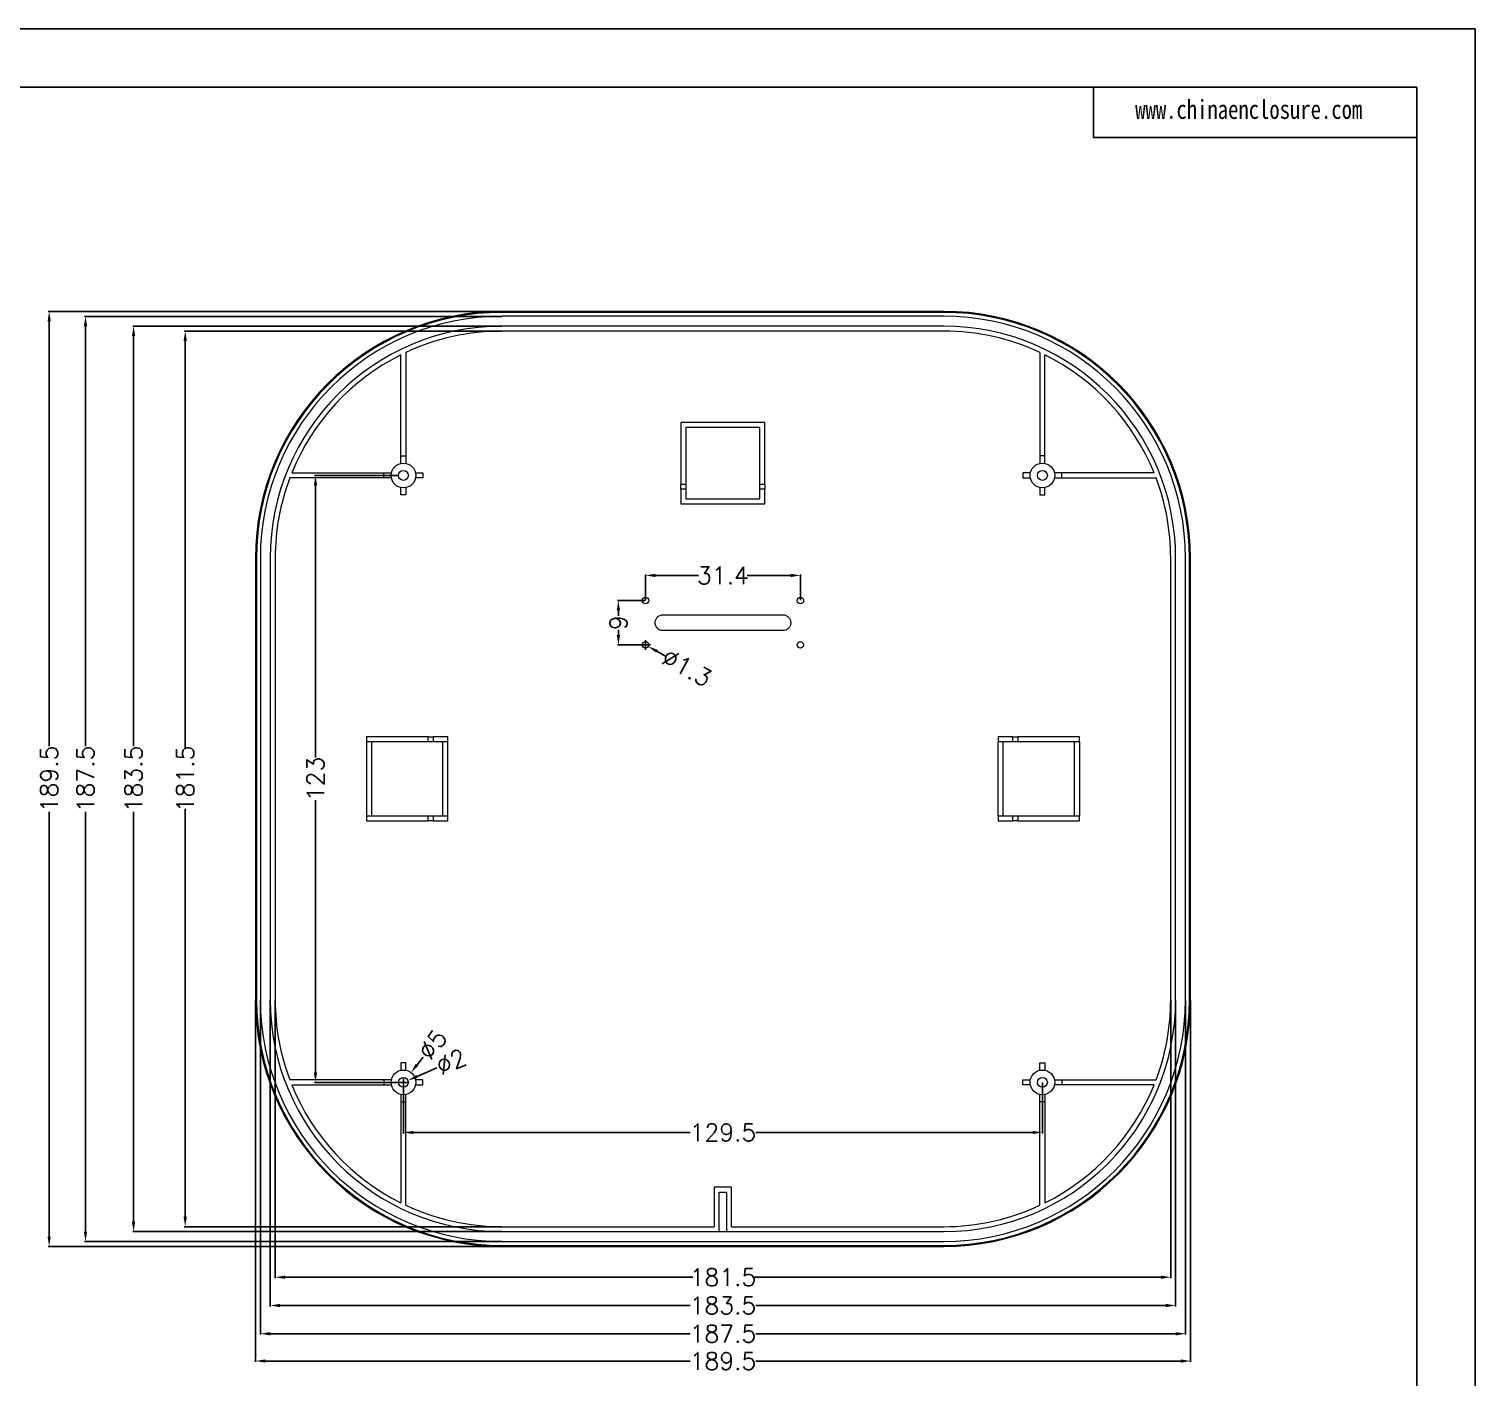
# Model space of a CAD drawing. Header units: inches. Extents: x 1848 to 4019, y 409 to 905.
# Drawn here: x 2255.7 to 2548.8, y 632 to 905.2 of the extents above; entities that cross this region are included whole.
import ezdxf

# ---------------------------------------------------------------- set-up
doc = ezdxf.new("R2010")
doc.units = ezdxf.units.IN
doc.layers.add('文字', color=81, linetype='Continuous')
doc.styles.get("Standard").update_dxf_attribs({"font": 'txt', "bigfont": 'gbcbig.shx'})
doc.styles.add('宋体', font='', dxfattribs={"width": 0.8, "height": 3.5})
doc.styles.get('宋体').set_extended_font_data('SimSun')
doc.dimstyles.new('3.5', dxfattribs={"dimtxt": 3.5, "dimasz": 2, "dimexe": 0.18, "dimexo": 0.0625, "dimgap": 0.25, "dimtad": 0, "dimzin": 12, "dimdsep": 46, "dimtxsty": 'Standard', "dimcen": 1, "dimclrd": 3, "dimclre": 3, "dimadec": 0, "dimazin": 0, "dimtfac": 1, "dimtofl": 0, "dimtmove": 0, "dimatfit": 3, "dimfxl": 0, "dimtolj": 1, "dimtzin": 0, "dimarcsym": 0})

# ---------------------------------------------------------------- blocks, each defined once
blk = doc.blocks.new('*D115')
at = {"color": 3, "lineweight": -2, "transparency": 16777216}
for p, q in [((2305.6, 708.42), (2305.6, 652.06)), ((2487.1, 708.42), (2487.1, 652.06)), ((2307.6, 652.24), (2390.26, 652.24)), ((2485.1, 652.24), (2402.43, 652.24))]:
    blk.add_line(p, q, dxfattribs=at)
at = {"color": 3, "transparency": 16777216}
for points in [[(2307.6, 652.57), (2307.6, 651.9), (2305.6, 652.24)], [(2485.1, 652.57), (2485.1, 651.9), (2487.1, 652.24)]]:
    blk.add_solid(points, dxfattribs=at)
at = {"layer": 'Defpoints', "color": 0, "transparency": 16777216}
for p in [(2305.6, 708.48), (2487.1, 708.48), (2487.1, 652.24)]:
    blk.add_point(p, dxfattribs=at)
at = {"color": 0, "transparency": 16777216, "insert": (2396.35, 652.24), "char_height": 3.5, "attachment_point": 5}
blk.add_mtext('\\A1;181.5', dxfattribs=at)
blk = doc.blocks.new('*D116')
at = {"color": 3, "lineweight": -2, "transparency": 16777216}
for p, q in [((2304.6, 708.42), (2304.6, 646.33)), ((2488.1, 708.36), (2488.1, 646.33)), ((2306.6, 646.51), (2389.68, 646.51)), ((2486.1, 646.51), (2403.01, 646.51))]:
    blk.add_line(p, q, dxfattribs=at)
at = {"color": 3, "transparency": 16777216}
for points in [[(2306.6, 646.84), (2306.6, 646.17), (2304.6, 646.51)], [(2486.1, 646.84), (2486.1, 646.17), (2488.1, 646.51)]]:
    blk.add_solid(points, dxfattribs=at)
at = {"layer": 'Defpoints', "color": 0, "transparency": 16777216}
for p in [(2304.6, 708.48), (2488.1, 708.42), (2488.1, 646.51)]:
    blk.add_point(p, dxfattribs=at)
at = {"color": 0, "transparency": 16777216, "insert": (2396.35, 646.51), "char_height": 3.5, "attachment_point": 5}
blk.add_mtext('\\A1;183.5', dxfattribs=at)
blk = doc.blocks.new('*D117')
at = {"color": 3, "lineweight": -2, "transparency": 16777216}
for p, q in [((2302.6, 708.42), (2302.6, 640.61)), ((2490.1, 708.35), (2490.1, 640.61)), ((2304.6, 640.79), (2389.68, 640.79)), ((2488.1, 640.79), (2403.01, 640.79))]:
    blk.add_line(p, q, dxfattribs=at)
at = {"color": 3, "transparency": 16777216}
for points in [[(2304.6, 641.12), (2304.6, 640.45), (2302.6, 640.79)], [(2488.1, 641.12), (2488.1, 640.45), (2490.1, 640.79)]]:
    blk.add_solid(points, dxfattribs=at)
at = {"layer": 'Defpoints', "color": 0, "transparency": 16777216}
for p in [(2302.6, 708.48), (2490.1, 708.42), (2302.6, 640.79)]:
    blk.add_point(p, dxfattribs=at)
at = {"color": 0, "transparency": 16777216, "insert": (2396.35, 640.79), "char_height": 3.5, "attachment_point": 5}
blk.add_mtext('\\A1;187.5', dxfattribs=at)
blk = doc.blocks.new('*D118')
at = {"color": 3, "lineweight": -2, "transparency": 16777216}
for p, q in [((2301.6, 708.42), (2301.6, 635.07)), ((2491.1, 708.42), (2491.1, 635.07)), ((2303.6, 635.25), (2389.68, 635.25)), ((2489.1, 635.25), (2403.01, 635.25))]:
    blk.add_line(p, q, dxfattribs=at)
at = {"color": 3, "transparency": 16777216}
for points in [[(2303.6, 635.59), (2303.6, 634.92), (2301.6, 635.25)], [(2489.1, 635.59), (2489.1, 634.92), (2491.1, 635.25)]]:
    blk.add_solid(points, dxfattribs=at)
at = {"layer": 'Defpoints', "color": 0, "transparency": 16777216}
for p in [(2301.6, 708.48), (2491.1, 708.48), (2301.6, 635.25)]:
    blk.add_point(p, dxfattribs=at)
at = {"color": 0, "transparency": 16777216, "insert": (2396.35, 635.25), "char_height": 3.5, "attachment_point": 5}
blk.add_mtext('\\A1;189.5', dxfattribs=at)
blk = doc.blocks.new('*D119')
at = {"color": 3, "lineweight": -2, "transparency": 16777216}
for p, q in [((2331.6, 691.67), (2331.6, 681.4)), ((2461.1, 691.67), (2461.1, 681.4)), ((2333.6, 681.58), (2389.68, 681.58)), ((2459.1, 681.58), (2403.01, 681.58))]:
    blk.add_line(p, q, dxfattribs=at)
at = {"color": 3, "transparency": 16777216}
for points in [[(2333.6, 681.91), (2333.6, 681.25), (2331.6, 681.58)], [(2459.1, 681.91), (2459.1, 681.25), (2461.1, 681.58)]]:
    blk.add_solid(points, dxfattribs=at)
at = {"layer": 'Defpoints', "color": 0, "transparency": 16777216}
for p in [(2331.6, 691.73), (2461.1, 691.73), (2331.6, 681.58)]:
    blk.add_point(p, dxfattribs=at)
at = {"color": 0, "transparency": 16777216, "insert": (2396.35, 681.58), "char_height": 3.5, "attachment_point": 5}
blk.add_mtext('\\A1;129.5', dxfattribs=at)
blk = doc.blocks.new('*D120')
at = {"color": 3, "lineweight": -2, "transparency": 16777216}
for p, q in [((2351.54, 843.98), (2287.19, 843.98)), ((2287.37, 841.98), (2287.37, 759.32)), ((2287.37, 664.48), (2287.37, 747.15)), ((2351.54, 662.48), (2287.19, 662.48))]:
    blk.add_line(p, q, dxfattribs=at)
at = {"color": 3, "transparency": 16777216}
for points in [[(2287.04, 841.98), (2287.71, 841.98), (2287.37, 843.98)], [(2287.04, 664.48), (2287.71, 664.48), (2287.37, 662.48)]]:
    blk.add_solid(points, dxfattribs=at)
at = {"layer": 'Defpoints', "color": 0, "transparency": 16777216}
for p in [(2351.6, 843.98), (2287.37, 662.48), (2351.6, 662.48)]:
    blk.add_point(p, dxfattribs=at)
at = {"color": 0, "transparency": 16777216, "insert": (2287.37, 753.23), "char_height": 3.5, "attachment_point": 5, "rotation": 90}
blk.add_mtext('\\A1;181.5', dxfattribs=at)
blk = doc.blocks.new('*D121')
at = {"color": 3, "lineweight": -2, "transparency": 16777216}
for p, q in [((2351.54, 844.98), (2276.73, 844.98)), ((2276.91, 842.98), (2276.91, 759.9)), ((2276.91, 663.48), (2276.91, 746.57)), ((2351.54, 661.48), (2276.73, 661.48))]:
    blk.add_line(p, q, dxfattribs=at)
at = {"color": 3, "transparency": 16777216}
for points in [[(2276.57, 842.98), (2277.24, 842.98), (2276.91, 844.98)], [(2276.57, 663.48), (2277.24, 663.48), (2276.91, 661.48)]]:
    blk.add_solid(points, dxfattribs=at)
at = {"layer": 'Defpoints', "color": 0, "transparency": 16777216}
for p in [(2276.91, 844.98), (2351.6, 844.98), (2351.6, 661.48)]:
    blk.add_point(p, dxfattribs=at)
at = {"color": 0, "transparency": 16777216, "insert": (2276.91, 753.23), "char_height": 3.5, "attachment_point": 5, "rotation": 90}
blk.add_mtext('\\A1;183.5', dxfattribs=at)
blk = doc.blocks.new('*D122')
at = {"color": 3, "lineweight": -2, "transparency": 16777216}
for p, q in [((2351.54, 846.98), (2266.98, 846.98)), ((2267.16, 844.98), (2267.16, 759.9)), ((2267.16, 661.48), (2267.16, 746.57)), ((2351.54, 659.48), (2266.98, 659.48))]:
    blk.add_line(p, q, dxfattribs=at)
at = {"color": 3, "transparency": 16777216}
for points in [[(2266.83, 844.98), (2267.49, 844.98), (2267.16, 846.98)], [(2266.83, 661.48), (2267.49, 661.48), (2267.16, 659.48)]]:
    blk.add_solid(points, dxfattribs=at)
at = {"layer": 'Defpoints', "color": 0, "transparency": 16777216}
for p in [(2267.16, 846.98), (2351.6, 846.98), (2351.6, 659.48)]:
    blk.add_point(p, dxfattribs=at)
at = {"color": 0, "transparency": 16777216, "insert": (2267.16, 753.23), "char_height": 3.5, "attachment_point": 5, "rotation": 90}
blk.add_mtext('\\A1;187.5', dxfattribs=at)
blk = doc.blocks.new('*D123')
at = {"color": 3, "lineweight": -2, "transparency": 16777216}
for p, q in [((2351.54, 847.98), (2259.62, 847.98)), ((2259.8, 845.98), (2259.8, 759.9)), ((2259.8, 660.48), (2259.8, 746.57)), ((2351.54, 658.48), (2259.62, 658.48))]:
    blk.add_line(p, q, dxfattribs=at)
at = {"color": 3, "transparency": 16777216}
for points in [[(2259.47, 845.98), (2260.13, 845.98), (2259.8, 847.98)], [(2259.47, 660.48), (2260.13, 660.48), (2259.8, 658.48)]]:
    blk.add_solid(points, dxfattribs=at)
at = {"layer": 'Defpoints', "color": 0, "transparency": 16777216}
for p in [(2351.6, 847.98), (2259.8, 658.48), (2351.6, 658.48)]:
    blk.add_point(p, dxfattribs=at)
at = {"color": 0, "transparency": 16777216, "insert": (2259.8, 753.23), "char_height": 3.5, "attachment_point": 5, "rotation": 90}
blk.add_mtext('\\A1;189.5', dxfattribs=at)
blk = doc.blocks.new('*D124')
at = {"color": 3, "lineweight": -2, "transparency": 16777216}
for p, q in [((2330.54, 814.73), (2313.59, 814.73)), ((2313.77, 812.73), (2313.77, 757.57)), ((2313.77, 693.73), (2313.77, 748.9)), ((2331.54, 691.73), (2313.59, 691.73))]:
    blk.add_line(p, q, dxfattribs=at)
at = {"color": 3, "transparency": 16777216}
for points in [[(2313.44, 812.73), (2314.11, 812.73), (2313.77, 814.73)], [(2313.44, 693.73), (2314.11, 693.73), (2313.77, 691.73)]]:
    blk.add_solid(points, dxfattribs=at)
at = {"layer": 'Defpoints', "color": 0, "transparency": 16777216}
for p in [(2313.77, 814.73), (2330.6, 814.73), (2331.6, 691.73)]:
    blk.add_point(p, dxfattribs=at)
at = {"color": 0, "transparency": 16777216, "insert": (2313.77, 753.23), "char_height": 3.5, "attachment_point": 5, "rotation": 90}
blk.add_mtext('\\A1;123', dxfattribs=at)
blk = doc.blocks.new('*D125')
at = {"color": 3, "lineweight": -2, "transparency": 16777216}
for p, q in [((2380.65, 789.44), (2380.65, 794.65)), ((2382.65, 794.47), (2391.43, 794.47)), ((2410.05, 794.47), (2401.26, 794.47)), ((2412.05, 789.44), (2412.05, 794.65))]:
    blk.add_line(p, q, dxfattribs=at)
at = {"color": 3, "transparency": 16777216}
for points in [[(2382.65, 794.81), (2382.65, 794.14), (2380.65, 794.47)], [(2410.05, 794.81), (2410.05, 794.14), (2412.05, 794.47)]]:
    blk.add_solid(points, dxfattribs=at)
at = {"layer": 'Defpoints', "color": 0, "transparency": 16777216}
for p in [(2412.05, 794.47), (2380.65, 789.38), (2412.05, 789.38)]:
    blk.add_point(p, dxfattribs=at)
at = {"color": 0, "transparency": 16777216, "insert": (2396.35, 794.47), "char_height": 3.5, "attachment_point": 5}
blk.add_mtext('\\A1;31.4', dxfattribs=at)
blk = doc.blocks.new('*D126')
at = {"color": 3, "lineweight": -2, "transparency": 16777216}
for p, q in [((2380.59, 789.38), (2374.98, 789.38)), ((2375.16, 787.38), (2375.16, 786.3)), ((2375.16, 782.38), (2375.16, 783.47)), ((2380.59, 780.38), (2374.98, 780.38))]:
    blk.add_line(p, q, dxfattribs=at)
at = {"color": 3, "transparency": 16777216}
for points in [[(2374.82, 787.38), (2375.49, 787.38), (2375.16, 789.38)], [(2374.82, 782.38), (2375.49, 782.38), (2375.16, 780.38)]]:
    blk.add_solid(points, dxfattribs=at)
at = {"layer": 'Defpoints', "color": 0, "transparency": 16777216}
for p in [(2380.65, 789.38), (2375.16, 780.38), (2380.65, 780.38)]:
    blk.add_point(p, dxfattribs=at)
at = {"color": 0, "transparency": 16777216, "insert": (2375.16, 784.88), "char_height": 3.5, "attachment_point": 5, "rotation": 90}
blk.add_mtext('\\A1;9', dxfattribs=at)
blk = doc.blocks.new('*D127')
at = {"color": 3, "lineweight": -2, "transparency": 16777216}
for p, q in [((2379.65, 780.38), (2381.65, 780.38)), ((2380.65, 779.38), (2380.65, 781.38)), ((2384.72, 778.14), (2382.97, 779.11))]:
    blk.add_line(p, q, dxfattribs=at)
at = {"color": 3, "transparency": 16777216}
blk.add_solid([(2383.13, 779.4), (2382.81, 778.81), (2381.22, 780.07)], dxfattribs=at)
at = {"layer": 'Defpoints', "color": 0, "transparency": 16777216}
for p in [(2380.08, 780.7), (2381.22, 780.07)]:
    blk.add_point(p, dxfattribs=at)
at = {"color": 0, "transparency": 16777216, "insert": (2389.03, 775.78), "char_height": 3.5, "attachment_point": 5, "rotation": 331.2266}
blk.add_mtext('\\A1;∅1.3', dxfattribs=at)
blk = doc.blocks.new('*D128')
at = {"color": 3, "lineweight": -2, "transparency": 16777216}
for p, q in [((2335.58, 696.87), (2334.36, 695.29)), ((2330.6, 691.73), (2332.6, 691.73)), ((2331.6, 690.73), (2331.6, 692.73))]:
    blk.add_line(p, q, dxfattribs=at)
at = {"color": 3, "transparency": 16777216}
blk.add_solid([(2334.09, 695.49), (2334.62, 695.08), (2333.13, 693.71)], dxfattribs=at)
at = {"layer": 'Defpoints', "color": 0, "transparency": 16777216}
for p in [(2333.13, 693.71), (2330.06, 689.76)]:
    blk.add_point(p, dxfattribs=at)
at = {"color": 0, "transparency": 16777216, "insert": (2337.52, 699.37), "char_height": 3.5, "attachment_point": 5, "rotation": 52.1889}
blk.add_mtext('\\A1;∅5', dxfattribs=at)
blk = doc.blocks.new('*D129')
at = {"color": 3, "lineweight": -2, "transparency": 16777216}
for p, q in [((2338.35, 694.65), (2334.35, 692.92)), ((2330.6, 691.73), (2332.6, 691.73)), ((2331.6, 690.73), (2331.6, 692.73))]:
    blk.add_line(p, q, dxfattribs=at)
at = {"color": 3, "transparency": 16777216}
blk.add_solid([(2334.22, 693.23), (2334.48, 692.62), (2332.52, 692.13)], dxfattribs=at)
at = {"layer": 'Defpoints', "color": 0, "transparency": 16777216}
for p in [(2332.52, 692.13), (2330.68, 691.34)]:
    blk.add_point(p, dxfattribs=at)
at = {"color": 0, "transparency": 16777216, "insert": (2341.26, 695.91), "char_height": 3.5, "attachment_point": 5, "rotation": 23.3717}
blk.add_mtext('\\A1;∅2', dxfattribs=at)

msp = doc.modelspace()

# ---------------------------------------------------------------- linework, layer by layer
for p, q in [((1848.102, 905.229), (2548.785, 905.229)), ((2548.785, 905.229), (2548.785, 409.797)), ((1866.233, 893.433), (2536.989, 893.433)), ((2471.455, 893.433), (2471.455, 883.194)), ((2536.989, 893.433), (2536.989, 421.593)), ((2471.455, 883.194), (2536.989, 883.194))]:
    msp.add_line(p, q)
at = {"color": 7, "linetype": 'Continuous', "lineweight": 15}
for p, q in [((2441.098, 847.982), (2351.598, 847.982)), ((2441.098, 847.782), (2351.598, 847.782)), ((2441.098, 846.982), (2351.598, 846.982)), ((2441.098, 844.982), (2351.598, 844.982)), ((2441.098, 843.982), (2351.598, 843.982)), ((2331.098, 818.682), (2331.098, 839.162)), ((2332.098, 839.645), (2332.098, 818.682)), ((2460.598, 839.645), (2460.598, 818.682)), ((2461.598, 818.682), (2461.598, 839.162)), ((2404.848, 825.482), (2387.848, 825.482)), ((2387.848, 825.482), (2387.848, 812.982)), ((2403.848, 824.482), (2388.848, 824.482)), ((2388.848, 824.482), (2388.848, 812.982)), ((2403.848, 812.982), (2403.848, 824.482)), ((2404.848, 812.982), (2404.848, 825.482)), ((2331.098, 818.682), (2332.098, 818.682)), ((2331.098, 817.182), (2331.098, 818.682)), ((2332.098, 818.682), (2332.098, 817.182)), ((2460.598, 818.682), (2460.598, 817.182)), ((2461.598, 818.682), (2460.598, 818.682)), ((2461.598, 817.182), (2461.598, 818.682)), ((2308.954, 815.232), (2327.648, 815.232)), ((2327.648, 814.232), (2327.648, 815.232)), ((2327.648, 815.232), (2329.148, 815.232)), ((2334.047, 815.232), (2335.547, 815.232)), ((2335.547, 815.232), (2335.547, 814.232)), ((2458.648, 815.232), (2457.148, 815.232)), ((2457.148, 815.232), (2457.148, 814.232)), ((2465.047, 815.232), (2463.547, 815.232)), ((2465.047, 814.232), (2465.047, 815.232)), ((2483.741, 815.232), (2465.047, 815.232)), ((2327.648, 814.232), (2308.563, 814.232)), ((2329.148, 814.232), (2327.648, 814.232)), ((2331.098, 810.783), (2331.098, 812.283)), ((2332.098, 812.283), (2332.098, 810.783)), ((2335.547, 814.232), (2334.047, 814.232)), ((2387.848, 812.982), (2388.848, 812.982)), ((2387.848, 811.982), (2387.848, 812.982)), ((2387.848, 811.982), (2387.848, 808.982)), ((2388.848, 811.982), (2387.848, 811.982)), ((2388.848, 812.982), (2388.848, 811.982)), ((2388.848, 811.982), (2388.848, 809.982)), ((2403.848, 811.982), (2403.848, 812.982)), ((2403.848, 812.982), (2404.848, 812.982)), ((2403.848, 809.982), (2403.848, 811.982)), ((2404.848, 811.982), (2403.848, 811.982)), ((2404.848, 812.982), (2404.848, 811.982)), ((2404.848, 808.982), (2404.848, 811.982)), ((2457.148, 814.232), (2458.648, 814.232)), ((2460.598, 812.283), (2460.598, 810.783)), ((2461.598, 810.783), (2461.598, 812.283)), ((2463.547, 814.232), (2465.047, 814.232)), ((2465.047, 814.232), (2484.132, 814.232)), ((2332.098, 810.783), (2331.098, 810.783)), ((2387.848, 808.982), (2404.848, 808.982)), ((2388.848, 809.982), (2403.848, 809.982)), ((2460.598, 810.783), (2461.598, 810.783)), ((2301.598, 797.982), (2301.598, 708.482)), ((2301.798, 797.982), (2301.798, 708.482)), ((2302.598, 797.982), (2302.598, 708.482)), ((2304.598, 797.982), (2304.598, 708.482)), ((2305.598, 797.982), (2305.598, 708.482)), ((2487.098, 708.482), (2487.098, 797.982)), ((2488.098, 708.482), (2488.098, 797.982)), ((2490.098, 708.482), (2490.098, 797.982)), ((2490.898, 708.482), (2490.898, 797.982)), ((2491.098, 708.482), (2491.098, 797.982)), ((2324.098, 761.732), (2324.098, 760.732)), ((2336.598, 761.732), (2324.098, 761.732)), ((2336.598, 760.732), (2324.098, 760.732)), ((2324.098, 760.732), (2324.098, 745.732)), ((2325.098, 760.732), (2325.098, 745.732)), ((2336.598, 760.732), (2336.598, 761.732)), ((2336.598, 761.732), (2337.598, 761.732)), ((2337.598, 760.732), (2336.598, 760.732)), ((2337.598, 761.732), (2337.598, 760.732)), ((2340.598, 761.732), (2337.598, 761.732)), ((2340.598, 760.732), (2337.598, 760.732)), ((2339.598, 745.732), (2339.598, 760.732)), ((2340.598, 760.732), (2340.598, 761.732)), ((2340.598, 745.732), (2340.598, 760.732)), ((2455.098, 761.732), (2452.098, 761.732)), ((2452.098, 761.732), (2452.098, 760.732)), ((2455.098, 760.732), (2452.098, 760.732)), ((2452.098, 745.732), (2452.098, 760.732)), ((2453.098, 760.732), (2453.098, 745.732)), ((2455.098, 760.732), (2455.098, 761.732)), ((2455.098, 761.732), (2456.098, 761.732)), ((2456.098, 760.732), (2455.098, 760.732)), ((2456.098, 761.732), (2456.098, 760.732)), ((2468.598, 761.732), (2456.098, 761.732)), ((2468.598, 760.732), (2456.098, 760.732)), ((2467.598, 745.732), (2467.598, 760.732)), ((2468.598, 760.732), (2468.598, 761.732)), ((2468.598, 760.732), (2468.598, 745.732)), ((2324.098, 745.732), (2324.098, 744.732)), ((2324.098, 745.732), (2336.598, 745.732)), ((2324.098, 744.732), (2336.598, 744.732)), ((2336.598, 744.732), (2336.598, 745.732)), ((2336.598, 745.732), (2337.598, 745.732)), ((2337.598, 744.732), (2336.598, 744.732)), ((2337.598, 745.732), (2337.598, 744.732)), ((2337.598, 745.732), (2340.598, 745.732)), ((2337.598, 744.732), (2340.598, 744.732)), ((2340.598, 744.732), (2340.598, 745.732)), ((2452.098, 745.732), (2452.098, 744.732)), ((2452.098, 745.732), (2455.098, 745.732)), ((2452.098, 744.732), (2455.098, 744.732)), ((2455.098, 744.732), (2455.098, 745.732)), ((2455.098, 745.732), (2456.098, 745.732)), ((2456.098, 744.732), (2455.098, 744.732)), ((2456.098, 745.732), (2456.098, 744.732)), ((2456.098, 745.732), (2468.598, 745.732)), ((2456.098, 744.732), (2468.598, 744.732)), ((2468.598, 744.732), (2468.598, 745.732)), ((2332.098, 695.682), (2331.098, 695.682)), ((2331.098, 695.682), (2331.098, 694.182)), ((2332.098, 694.182), (2332.098, 695.682)), ((2460.598, 694.182), (2460.598, 695.682)), ((2460.598, 695.682), (2461.598, 695.682)), ((2461.598, 695.682), (2461.598, 694.182)), ((2327.648, 692.232), (2308.563, 692.232)), ((2329.148, 692.232), (2327.648, 692.232)), ((2327.648, 692.232), (2327.648, 691.232)), ((2335.547, 692.232), (2334.047, 692.232)), ((2335.547, 691.232), (2335.547, 692.232)), ((2457.148, 691.232), (2457.148, 692.232)), ((2457.148, 692.232), (2458.648, 692.232)), ((2463.547, 692.232), (2465.047, 692.232)), ((2465.047, 692.232), (2465.047, 691.232)), ((2465.047, 692.232), (2484.132, 692.232)), ((2308.954, 691.232), (2327.648, 691.232)), ((2327.648, 691.232), (2329.148, 691.232)), ((2331.098, 689.283), (2331.098, 687.783)), ((2332.098, 687.783), (2332.098, 689.283)), ((2334.047, 691.232), (2335.547, 691.232)), ((2458.648, 691.232), (2457.148, 691.232)), ((2460.598, 687.783), (2460.598, 689.283)), ((2461.598, 689.283), (2461.598, 687.783)), ((2465.047, 691.232), (2463.547, 691.232)), ((2483.741, 691.232), (2465.047, 691.232)), ((2331.098, 687.783), (2332.098, 687.783)), ((2331.098, 687.783), (2331.098, 667.303)), ((2332.098, 666.82), (2332.098, 687.783)), ((2461.598, 687.783), (2460.598, 687.783)), ((2460.598, 666.82), (2460.598, 687.783)), ((2461.598, 687.783), (2461.598, 667.303)), ((2394.598, 670.482), (2394.598, 662.482)), ((2398.098, 670.482), (2394.598, 670.482)), ((2395.598, 669.482), (2397.098, 669.482)), ((2395.598, 661.482), (2395.598, 669.482)), ((2397.098, 669.482), (2397.098, 661.482)), ((2398.098, 662.482), (2398.098, 670.482)), ((2351.598, 662.482), (2394.598, 662.482)), ((2398.098, 662.482), (2441.098, 662.482)), ((2351.598, 661.482), (2395.598, 661.482)), ((2351.598, 659.482), (2441.098, 659.482)), ((2395.598, 661.482), (2397.098, 661.482)), ((2397.098, 661.482), (2441.098, 661.482)), ((2351.598, 658.682), (2441.098, 658.682)), ((2351.598, 658.482), (2441.098, 658.482))]:
    msp.add_line(p, q, dxfattribs=at)
for centre, radius in [((2331.598, 814.732), 2.5), ((2331.598, 814.732), 1), ((2461.098, 814.732), 2.5), ((2461.098, 814.732), 1), ((2380.648, 789.382), 0.65), ((2412.048, 789.382), 0.65), ((2380.648, 780.382), 0.65), ((2412.048, 780.382), 0.65), ((2331.598, 691.732), 2.5), ((2331.598, 691.732), 1), ((2461.098, 691.732), 2.5), ((2461.098, 691.732), 1)]:
    msp.add_circle(centre, radius, dxfattribs=at)
for centre, radius, start, end in [((2351.598, 797.982), 50, 90, 180), ((2351.598, 797.982), 49.8, 90, 180), ((2441.098, 797.982), 50, 0, 90), ((2441.098, 797.982), 49.8, 0, 90), ((2351.598, 797.982), 49, 90, 180), ((2351.598, 797.982), 47, 90, 180), ((2441.098, 797.982), 49, 0, 90), ((2441.098, 797.982), 47, 0, 90), ((2351.598, 797.982), 46, 90, 115.08188), ((2441.098, 797.982), 46, 64.91812, 90), ((2351.598, 797.982), 46, 116.46507, 157.97569), ((2441.098, 797.982), 46, 22.02431, 63.53493), ((2351.598, 797.982), 46, 159.31311, 180), ((2441.098, 797.982), 46, 0, 20.68689), ((2351.598, 708.482), 50, 180, 270), ((2351.598, 708.482), 49.8, 180, 270), ((2351.598, 708.482), 49, 180, 270), ((2351.598, 708.482), 47, 180, 270), ((2351.598, 708.482), 46, 180, 200.68689), ((2441.098, 708.482), 49, 270, 0), ((2441.098, 708.482), 49.8, 270, 0), ((2441.098, 708.482), 47, 270, 0), ((2441.098, 708.482), 50, 270, 0), ((2441.098, 708.482), 46, 339.31311, 0), ((2351.598, 708.482), 46, 202.02431, 243.53493), ((2441.098, 708.482), 46, 296.46507, 337.97569), ((2351.598, 708.482), 46, 244.91812, 270), ((2441.098, 708.482), 46, 270, 295.08188)]:
    msp.add_arc(centre, radius, start, end, dxfattribs=at)
for points, knots in [([(2384.198, 783.282), (2384.092, 783.282), (2383.988, 783.293), (2383.783, 783.333), (2383.681, 783.364), (2383.487, 783.445), (2383.395, 783.494), (2383.221, 783.61), (2383.139, 783.678), (2382.918, 783.899), (2382.799, 784.077), (2382.64, 784.462), (2382.598, 784.672), (2382.597, 784.984), (2382.608, 785.09), (2382.648, 785.295), (2382.678, 785.395), (2382.758, 785.588), (2382.808, 785.682), (2382.923, 785.856), (2382.989, 785.936), (2383.213, 786.161), (2383.389, 786.279), (2383.778, 786.44), (2383.986, 786.482), (2384.198, 786.482)], [0, 0, 0, 0, 0.0625, 0.0625, 0.125, 0.125, 0.1875, 0.1875, 0.25, 0.25, 0.375, 0.375, 0.5, 0.5, 0.5625, 0.5625, 0.625, 0.625, 0.6875, 0.6875, 0.75, 0.75, 0.875, 0.875, 1, 1, 1, 1]), ([(2384.198, 786.482), (2388.247, 786.482), (2392.297, 786.482), (2398.372, 786.482), (2400.397, 786.482), (2403.435, 786.482), (2404.447, 786.482), (2406.472, 786.482), (2407.485, 786.482), (2408.498, 786.482)], [0, 0, 0, 0, 0.5, 0.5, 0.75, 0.75, 0.875, 0.875, 1, 1, 1, 1]), ([(2408.498, 786.482), (2408.603, 786.482), (2408.708, 786.472), (2408.912, 786.431), (2409.014, 786.4), (2409.208, 786.32), (2409.3, 786.27), (2409.474, 786.154), (2409.557, 786.086), (2409.778, 785.864), (2409.897, 785.686), (2410.056, 785.301), (2410.098, 785.09), (2410.098, 784.778), (2410.087, 784.672), (2410.046, 784.467), (2410.016, 784.368), (2409.936, 784.174), (2409.886, 784.081), (2409.771, 783.908), (2409.705, 783.827), (2409.481, 783.603), (2409.305, 783.485), (2408.917, 783.324), (2408.709, 783.282), (2408.498, 783.282)], [0, 0, 0, 0, 0.0625, 0.0625, 0.125, 0.125, 0.1875, 0.1875, 0.25, 0.25, 0.375, 0.375, 0.5, 0.5, 0.5625, 0.5625, 0.625, 0.625, 0.6875, 0.6875, 0.75, 0.75, 0.875, 0.875, 1, 1, 1, 1]), ([(2408.498, 783.282), (2407.485, 783.282), (2406.473, 783.282), (2404.448, 783.282), (2403.435, 783.282), (2400.397, 783.282), (2398.372, 783.282), (2392.297, 783.282), (2388.247, 783.282), (2384.198, 783.282)], [0, 0, 0, 0, 0.125, 0.125, 0.25, 0.25, 0.5, 0.5, 1, 1, 1, 1])]:
    msp.add_open_spline(points, degree=3, knots=knots, dxfattribs=at)

# ---------------------------------------------------------------- texts
at = {"layer": '文字', "color": 0, "insert": (2479.898, 890.84), "char_height": 3.84462, "width": 67.54633, "attachment_point": 1, "style": '宋体'}
msp.add_mtext('www.chinaenclosure.com', dxfattribs=at)

# ---------------------------------------------------------------- dimensions: what is measured, and where the dimension line sits
for base, p1, p2, picture, middle in [((2259.802, 658.482), (2351.598, 847.982), (2351.598, 658.482), '*D123', (2259.802, 753.232)), ((2267.161, 846.982), (2351.598, 659.482), (2351.598, 846.982), '*D122', (2267.161, 753.232)), ((2276.907, 844.982), (2351.598, 661.482), (2351.598, 844.982), '*D121', (2276.907, 753.232)), ((2287.373, 662.482), (2351.598, 843.982), (2351.598, 662.482), '*D120', (2287.373, 753.232)), ((2313.773, 814.732), (2331.598, 691.732), (2330.598, 814.732), '*D124', (2313.773, 753.232)), ((2375.158, 780.382), (2380.648, 789.382), (2380.648, 780.382), '*D126', (2375.158, 784.882))]:
    dim = msp.add_linear_dim(base=base, p1=p1, p2=p2, angle=90, dimstyle='3.5')
    dim.commit()
    dim.dimension.update_dxf_attribs({"geometry": picture, "text_midpoint": middle})
for base, p1, p2, picture, middle in [((2412.048, 794.473), (2380.648, 789.382), (2412.048, 789.382), '*D125', (2396.348, 794.473)), ((2487.098, 652.236), (2305.598, 708.482), (2487.098, 708.482), '*D115', (2396.348, 652.236)), ((2331.598, 681.579), (2461.098, 691.732), (2331.598, 691.732), '*D119', (2396.348, 681.579))]:
    dim = msp.add_linear_dim(base=base, p1=p1, p2=p2, dimstyle='3.5')
    dim.commit()
    dim.dimension.update_dxf_attribs({"geometry": picture, "text_midpoint": middle})
for p1, p2, picture, middle in [((2380.078, 780.695), (2381.217, 780.069), '*D127', (2389.033, 775.777)), ((2330.065, 689.757), (2333.13, 693.707), '*D128', (2337.524, 699.369))]:
    dim = msp.add_diameter_dim_2p(p1=p1, p2=p2, dimstyle='3.5')
    dim.commit()
    dim.dimension.update_dxf_attribs({"geometry": picture, "text_midpoint": middle})
for base, p1, p2, picture, middle in [((2301.598, 635.252), (2491.098, 708.482), (2301.598, 708.482), '*D118', (2396.348, 635.252)), ((2302.598, 640.788), (2490.098, 708.416), (2302.598, 708.482), '*D117', (2396.348, 640.788)), ((2488.098, 646.505), (2304.598, 708.482), (2488.098, 708.418), '*D116', (2396.348, 646.505))]:
    dim = msp.add_linear_dim(base=base, p1=p1, p2=p2, dimstyle='3.5')
    dim.commit()
    dim.dimension.update_dxf_attribs({"geometry": picture, "text_midpoint": middle, "dimtype": 160})
dim = msp.add_diameter_dim_2p(p1=(2330.68, 691.336), p2=(2332.516, 692.129), dimstyle='3.5')
dim.commit()
dim.dimension.update_dxf_attribs({"geometry": '*D129', "text_midpoint": (2341.258, 695.907), "dimtype": 163})

doc.saveas('drawing.dxf')
